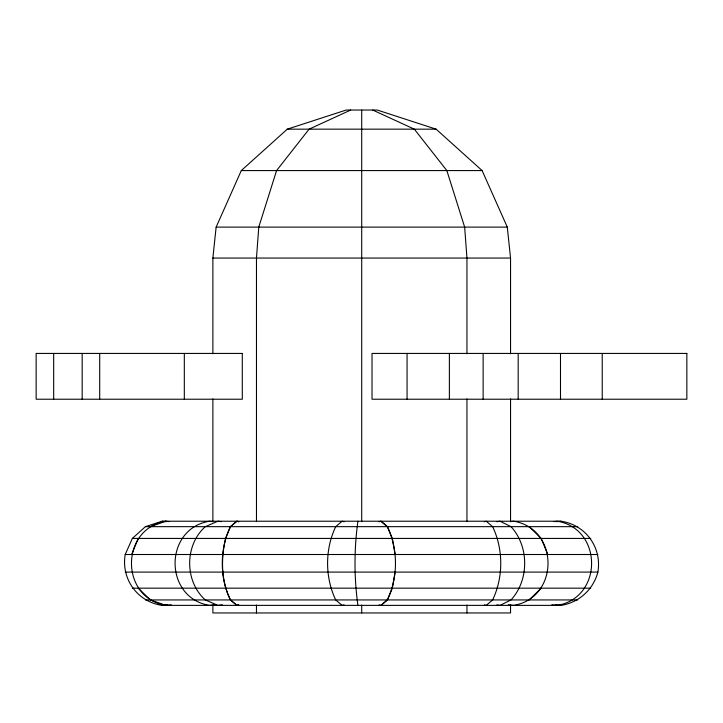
<?xml version="1.0" encoding="UTF-8"?>
<svg xmlns="http://www.w3.org/2000/svg" width="723" height="723" viewBox="0 0 723 723"><rect width="100%" height="100%" fill="white"/><g stroke="black" fill="none" stroke-linecap="round" stroke-linejoin="round"><path stroke-width="1.08" d="M212.878 353.827L212.878 258.057L216.132 227.112L241.301 170.574L287.293 129.164L346.154 110.041L377.27 110.041L436.123 129.164L482.114 170.574L507.293 227.112L510.546 258.057L510.546 353.827M395.065 572.092L392.336 588.17L387.374 599.936L380.976 605.377L379.06 604.853M357.93 521.22C354.044 548.92 354.044 577.677 357.93 605.377M171.197 604.762L165.811 605.377C120.027 597.749 120.045 528.856 165.811 521.22L169.046 521.59M131.64 554.505L138.256 538.427M508.305 604.762L513.682 605.377C559.439 597.749 559.439 528.847 513.692 521.22L510.456 521.59M125.215 554.505L132.354 538.427L145.395 526.66L162.088 521.22L561.012 521.22C585.657 524.799 602.096 547.573 597.876 572.092C593.312 589.588 578.888 602.639 561.012 605.377L162.088 605.377C137.433 601.798 120.994 579.024 125.215 554.505L597.876 554.505M529.137 599.936L541.211 588.17M380.967 605.377L387.347 599.936C398.219 577.325 398.111 549.29 387.374 526.66L380.976 521.22L379.06 521.744M350.709 110.041L309.092 129.164L276.575 170.574L258.771 227.112L256.475 258.057L256.475 521.699M150.357 526.66L165.811 521.22M484.302 521.744L486.218 521.22L492.616 526.66C503.452 549.254 503.452 577.334 492.616 599.936L486.218 605.377L484.302 604.853M344.031 604.853L342.115 605.377L335.716 599.936C324.88 577.334 324.88 549.254 335.716 526.66L342.115 521.22L344.031 521.744M496.9 521.726L500.027 521.22L510.998 526.66C529.236 546.389 529.236 580.207 510.998 599.936L500.027 605.377L496.9 604.871M222.35 604.762L217.948 605.377L205.314 599.936C184.455 581.4 184.455 545.196 205.314 526.66L217.948 521.22L221.247 521.681M554.044 521.59L557.279 521.22C603.027 528.856 603.027 597.749 557.279 605.377L551.893 604.762M214.794 604.762L209.408 605.377C163.651 597.749 163.651 528.847 209.408 521.22L212.634 521.59M556.647 521.681L561.012 521.22M162.088 605.377L167.537 604.799M287.293 129.164L436.123 129.164M241.301 170.574L482.114 170.574M216.132 227.112L507.293 227.112M212.878 258.057L510.546 258.057M145.395 526.66L577.695 526.66M132.354 538.427L590.745 538.427M125.215 572.092L597.876 572.092M132.354 588.17L590.745 588.17M145.395 599.936L577.695 599.936M162.088 521.22L166.444 521.681M555.553 604.799L561.012 605.377M165.811 605.377L150.357 599.936L138.274 588.17M372.716 110.041L414.333 129.164L446.85 170.574L464.654 227.112L466.95 258.057L466.95 353.827M380.967 521.22L387.347 526.66L392.336 538.427L395.12 554.505M529.137 526.66L541.211 538.427L547.817 554.505M602.232 353.43L602.232 399.223M560.497 353.43L560.497 399.223M518.183 353.43L518.183 399.223M510.546 398.888L510.546 521.699M510.546 605.07L510.546 612.959L212.878 612.959L212.878 605.07M483.136 353.43L483.136 399.223M466.95 398.888L466.95 521.699M466.95 605.07L466.95 612.959M449.381 353.43L449.381 399.223M407.067 353.43L407.067 399.223M361.708 110.041L361.708 521.699M361.708 605.07L361.708 612.959M256.475 605.07L256.475 612.959M212.878 398.888L212.878 521.699M184.32 353.43L184.32 399.223M99.702 353.43L99.702 399.223M82.178 353.43L82.178 399.223M53.674 353.43L53.674 399.223M225.477 538.427C221.066 558.725 220.777 581.075 230.474 599.936L236.873 605.377L238.789 604.853L236.882 605.377L230.474 599.936C219.548 577.37 219.584 549.245 230.447 526.66L236.873 521.22L238.789 521.744L236.882 521.22L230.474 526.66L225.477 538.427M242.295 353.43L36.15 353.43L36.15 399.223L242.295 399.223L242.295 353.43M686.85 353.43L372.02 353.43L372.02 399.223L686.85 399.223L686.85 353.43"/></g></svg>
